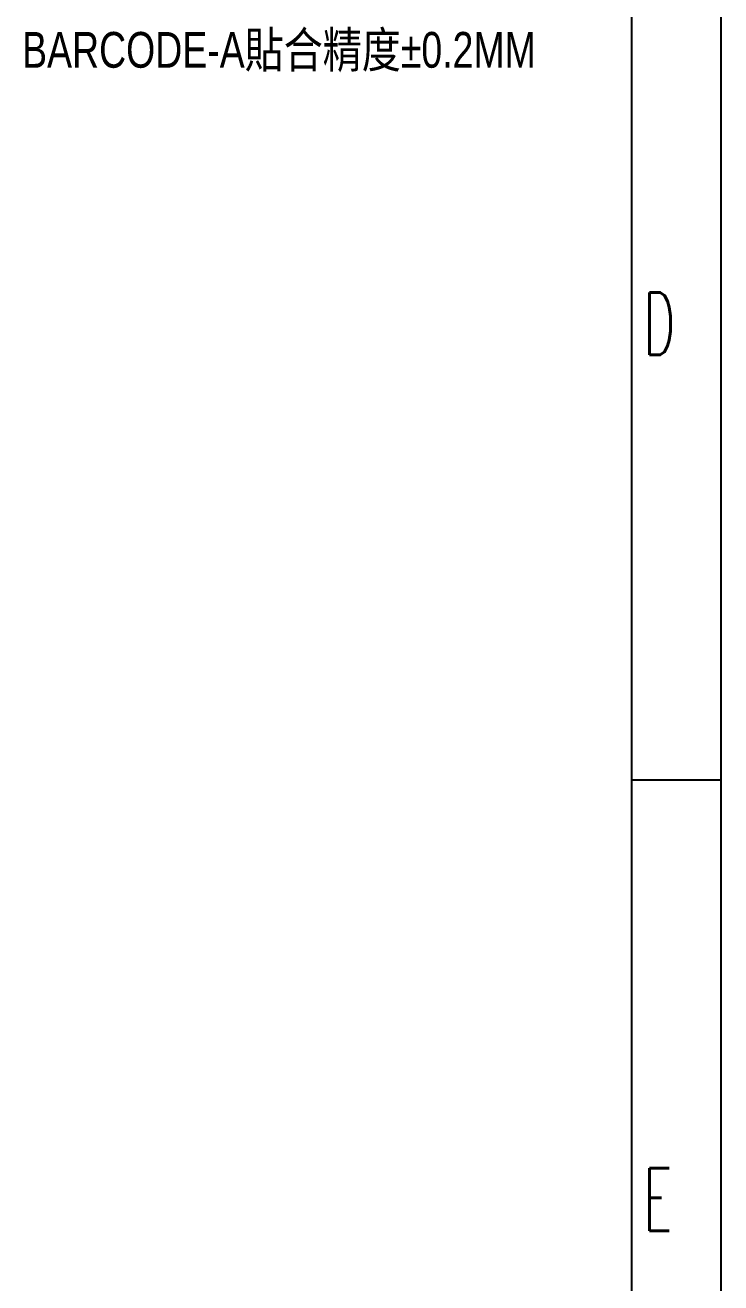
# Model space of a CAD drawing. Header units: millimetres. Extents: x 0 to 210, y 0 to 297.
# Drawn here: x 171.1 to 210, y 70.4 to 140.7 of the extents above; entities that cross this region are included whole.
import ezdxf

# ---------------------------------------------------------------- set-up
doc = ezdxf.new("R2010")
doc.units = ezdxf.units.MM
doc.header["$LTSCALE"] = 19.36
doc.layers.get('0').update_dxf_attribs({"linetype": 'CONTINUOUS'})
doc.layers.add('susa-b_layer0', color=1, linetype='CONTINUOUS')
doc.styles.get("Standard").update_dxf_attribs({"font": 'simplex.shx', "width": 0.8})

msp = doc.modelspace()

# ---------------------------------------------------------------- linework, layer by layer
at = {"color": 2}
for p, q in [((210, 297.009), (210, 0.009)), ((205, 98.509), (210, 98.509))]:
    msp.add_line(p, q, dxfattribs=at)
at = {"color": 7}
msp.add_line((205, 292.009), (205, 5.009), dxfattribs=at)

# ---------------------------------------------------------------- texts
at = {"color": 2, "width": 0.56}
for s, p in [('D', (205.679, 122.287)), ('E', (205.679, 73.287))]:
    msp.add_text(s, height=3.5, dxfattribs=at).set_placement(p)
at = {"layer": 'susa-b_layer0', "color": 2, "linetype": 'Continuous', "insert": (170.937, 140.356), "char_height": 2, "width": 105.75163, "attachment_point": 1}
msp.add_mtext('{\\fPMingLiU|b0|i0|c136|p0;BARCODE-A貼合精度%%P0.2MM}', dxfattribs=at)

doc.saveas('drawing.dxf')
